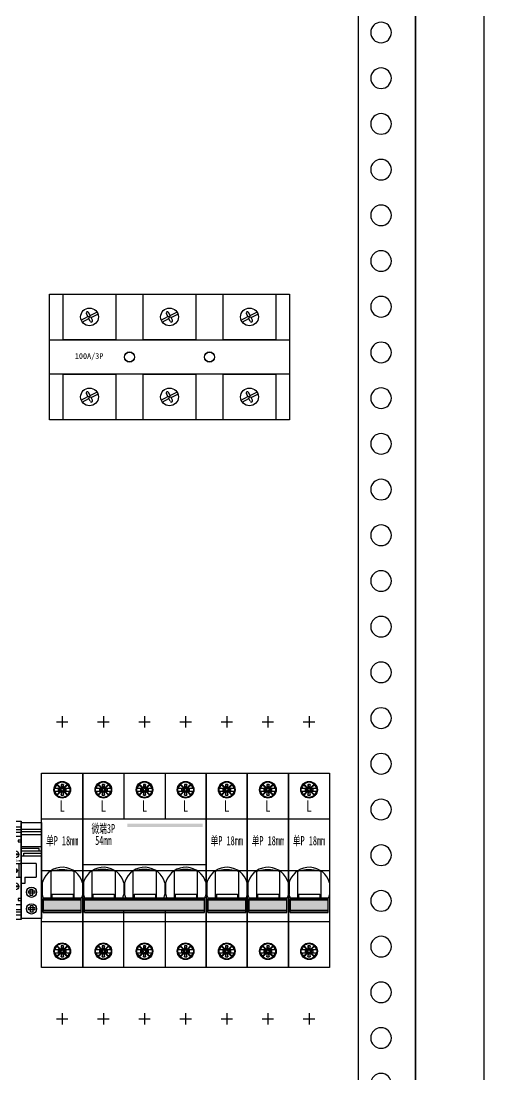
# Model space of a CAD drawing. Extents: x 1603104 to 1603704, y 397894 to 400094.
# Drawn here: x 1603501.7 to 1603704.3, y 398992.5 to 399453.6 of the extents above; entities that cross this region are included whole.
import ezdxf
from ezdxf.enums import TextEntityAlignment as Align

# ---------------------------------------------------------------- set-up
doc = ezdxf.new("R2010")
doc.units = 0
doc.header["$MEASUREMENT"] = 0
for name, color, linetype in [('LY-JS-BJ', 7, 'Continuous'), ('LY-JS-YQJ', 7, 'Continuous'), ('布置图', 20, 'Continuous')]:
    doc.layers.add(name, color=color, linetype=linetype)
doc.layers.add('LY-二次控制图', color=7, linetype='Continuous', lineweight=18)
doc.styles.add('LY-SJ-元器件', font='', dxfattribs={"width": 0.6, "height": 4})
doc.styles.get('LY-SJ-元器件').set_extended_font_data('SimSun')

# ---------------------------------------------------------------- blocks, each defined once
blk = doc.blocks.new('微端1P-18mm-2022.1')
h = blk.add_hatch(color=0)
h.dxf.hatch_style = 1
h.paths.add_polyline_path([(17.3, -17.47), (17.3, -12.97), (0.7, -12.97), (0.7, -17.47)])
at = {"color": 1}
for p, q in [((6.5, 65), (11.5, 65)), ((9, 67.5), (9, 62.5)), ((0, 0), (18, 0)), ((9, -62.5), (9, -67.5)), ((6.5, -65), (11.5, -65))]:
    blk.add_line(p, q, dxfattribs=at)
at = {"color": 0}
for p, q in [((0, -42.5), (0, 42.5)), ((0, 42.5), (18, 42.5)), ((18, 42.5), (18, -42.5)), ((0, 22.5), (18, 22.5)), ((18, -22.5), (0, -22.5)), ((18, -42.5), (0, -42.5))]:
    blk.add_line(p, q, dxfattribs=at)
at = {"color": 0, "linetype": 'Continuous', "lineweight": 25}
for p, q in [((6.7, 37.82), (6.49, 37.61)), ((6.49, 37.61), (6.6, 37.5)), ((6.6, 37.5), (8.15, 35.95)), ((6.81, 37.71), (6.7, 37.82)), ((8.39, 36.13), (6.81, 37.71)), ((8.5, 37.66), (8.85, 36.31)), ((8.5, 37.66), (8.5, 36.46)), ((9.5, 37.66), (8.5, 37.66)), ((9.5, 37.66), (9.15, 36.31)), ((9.5, 36.46), (9.5, 37.66)), ((11.19, 37.71), (9.61, 36.13)), ((9.85, 35.95), (11.4, 37.5)), ((11.3, 37.82), (11.19, 37.71)), ((11.51, 37.61), (11.3, 37.82)), ((11.4, 37.5), (11.51, 37.61)), ((5.58, 34.71), (7.95, 34.71)), ((7.95, 35.91), (5.59, 35.91)), ((6.6, 33.12), (6.49, 33.01)), ((6.49, 33.01), (6.7, 32.8)), ((8.15, 34.67), (6.6, 33.12)), ((6.7, 32.8), (6.81, 32.91)), ((6.81, 32.91), (8.39, 34.49)), ((7.25, 35.91), (7.25, 34.71)), ((7.25, 35.91), (8, 35.46)), ((7.25, 34.71), (8, 35.16)), ((8, 35.46), (8, 35.16)), ((8.25, 35.46), (8, 35.46)), ((8, 35.16), (8.25, 35.16)), ((8.5, 36.46), (8.85, 35.96)), ((8.5, 34.16), (8.85, 34.65)), ((8.5, 32.96), (8.85, 34.31)), ((8.5, 34.16), (8.5, 32.96)), ((8.5, 32.96), (9.5, 32.96)), ((9.15, 36.31), (8.85, 36.31)), ((8.85, 36.31), (8.85, 35.96)), ((8.85, 34.65), (8.85, 34.31)), ((8.85, 34.31), (9.15, 34.31)), ((9.5, 36.46), (9.15, 35.96)), ((9.15, 35.96), (9.15, 36.31)), ((9.15, 34.31), (9.15, 34.66)), ((9.5, 34.16), (9.15, 34.66)), ((9.15, 34.31), (9.5, 32.96)), ((9.5, 32.96), (9.5, 34.16)), ((9.61, 34.49), (11.19, 32.91)), ((10, 35.46), (9.75, 35.46)), ((9.75, 35.16), (10, 35.16)), ((11.4, 33.12), (9.85, 34.67)), ((10.75, 35.91), (10, 35.46)), ((10, 35.16), (10, 35.46)), ((10.75, 34.71), (10, 35.16)), ((12.42, 35.91), (10.05, 35.91)), ((10.05, 34.71), (12.41, 34.71)), ((10.75, 34.71), (10.75, 35.91)), ((11.19, 32.91), (11.3, 32.8)), ((11.3, 32.8), (11.51, 33.01)), ((11.51, 33.01), (11.4, 33.12)), ((9, 31.81), (9, 32.06)), ((4.1, -12.22), (4.1, -0.35)), ((14.1, -0.35), (14.1, -12.22)), ((0.25, -5.47), (0.25, -10.49)), ((17.95, -5.47), (17.95, -10.49)), ((0.7, -12.22), (0.7, -12.44)), ((17.3, -12.22), (0.7, -12.22)), ((17.3, -12.44), (0.7, -12.44)), ((0.7, -18.44), (0.7, -12.44)), ((17.3, -12.97), (0.7, -12.97)), ((0.7, -12.97), (0.7, -17.47)), ((4.45, -10.38), (13.75, -10.38)), ((4.45, -10.38), (4.45, -12.22)), ((13.75, -10.38), (13.75, -12.22)), ((17.3, -12.44), (17.3, -12.22)), ((17.3, -18.44), (17.3, -12.44)), ((17.3, -17.47), (17.3, -12.97)), ((0.7, -17.47), (17.3, -17.47)), ((0.7, -18.13), (17.3, -18.13)), ((0.7, -18.44), (17.3, -18.44)), ((5.58, -36), (7.95, -36)), ((7.95, -34.8), (5.59, -34.8)), ((6.7, -32.89), (6.49, -33.1)), ((6.49, -33.1), (6.6, -33.21)), ((6.6, -33.21), (8.15, -34.76)), ((8.15, -36.04), (6.6, -37.59)), ((6.81, -33), (6.7, -32.89)), ((8.39, -34.58), (6.81, -33)), ((6.81, -37.8), (8.39, -36.22)), ((7.25, -34.8), (7.25, -36)), ((7.25, -34.8), (8, -35.25)), ((7.25, -36), (8, -35.55)), ((8, -35.25), (8, -35.55)), ((8.25, -35.25), (8, -35.25)), ((8, -35.55), (8.25, -35.55)), ((8.5, -33.05), (8.85, -34.4)), ((8.5, -33.05), (8.5, -34.25)), ((9.5, -33.05), (8.5, -33.05)), ((8.5, -34.25), (8.85, -34.75)), ((8.5, -36.55), (8.85, -36.05)), ((8.5, -37.75), (8.85, -36.4)), ((8.5, -36.55), (8.5, -37.75)), ((9.15, -34.4), (8.85, -34.4)), ((8.85, -34.4), (8.85, -34.75)), ((8.85, -36.05), (8.85, -36.4)), ((8.85, -36.4), (9.15, -36.4)), ((9.5, -33.05), (9.15, -34.4)), ((9.5, -34.25), (9.15, -34.75)), ((9.15, -34.75), (9.15, -34.4)), ((9.15, -36.4), (9.15, -36.05)), ((9.5, -36.55), (9.15, -36.05)), ((9.15, -36.4), (9.5, -37.75)), ((9.5, -34.25), (9.5, -33.05)), ((9.5, -37.75), (9.5, -36.55)), ((11.19, -33), (9.61, -34.58)), ((9.61, -36.22), (11.19, -37.8)), ((10, -35.25), (9.75, -35.25)), ((9.75, -35.55), (10, -35.55)), ((9.85, -34.76), (11.4, -33.21)), ((11.4, -37.59), (9.85, -36.04)), ((10.75, -34.8), (10, -35.25)), ((10, -35.55), (10, -35.25)), ((10.75, -36), (10, -35.55)), ((12.42, -34.8), (10.05, -34.8)), ((10.05, -36), (12.41, -36)), ((10.75, -36), (10.75, -34.8)), ((11.3, -32.89), (11.19, -33)), ((11.51, -33.1), (11.3, -32.89)), ((11.4, -33.21), (11.51, -33.1)), ((6.6, -37.59), (6.49, -37.7)), ((6.49, -37.7), (6.7, -37.91)), ((6.7, -37.91), (6.81, -37.8)), ((8.5, -37.75), (9.5, -37.75)), ((9, -38.9), (9, -38.65)), ((11.19, -37.8), (11.3, -37.91)), ((11.3, -37.91), (11.51, -37.7)), ((11.51, -37.7), (11.4, -37.59))]:
    blk.add_line(p, q, dxfattribs=at)
for points in [[(8.85, 35.96, -0.008657), (8.83, 35.88, -0.023793), (8.8, 35.81, -0.091571), (8.7, 35.65, -0.078411), (8.54, 35.53, -0.073505), (8.41, 35.48, -0.017685), (8.36, 35.47, -0.010456), (8.3, 35.46, -0.005778), (8.25, 35.46)], [(8.25, 35.16, -0.00869), (8.33, 35.15, -0.023887), (8.41, 35.14, -0.086312), (8.57, 35.07, -0.089889), (8.74, 34.92, -0.067544), (8.8, 34.81, -0.017754), (8.82, 34.76, -0.010496), (8.84, 34.71, -0.005799), (8.85, 34.65)], [(9.75, 35.46, -0.008656), (9.67, 35.47, -0.023792), (9.59, 35.48, -0.085963), (9.43, 35.54, -0.089526), (9.26, 35.69, -0.067272), (9.2, 35.81, -0.017683), (9.18, 35.86, -0.010455), (9.16, 35.91, -0.005777), (9.15, 35.96)], [(9.15, 34.66, -0.008657), (9.17, 34.74, -0.023793), (9.2, 34.81, -0.091571), (9.3, 34.96, -0.078412), (9.46, 35.09, -0.073501), (9.59, 35.14, -0.017684), (9.64, 35.15, -0.010456), (9.7, 35.15, -0.005777), (9.75, 35.16)], [(17.95, -5.47, 0.325898), (9.48, 1.36, 0.327549), (0.48, -4.75, 0.019903), (0.25, -5.47)], [(4.1, -0.35, -0.057791), (7.63, 0.35, -0.021426), (9.1, 0.42)], [(9.1, 0.42, -0.062866), (13.22, -0.09, -0.011925), (13.81, -0.26, -0.00278), (14.1, -0.35)], [(0.95, -12.22, -0.004985), (0.8, -11.97, -0.030991), (0.56, -11.44, -0.01067), (0.46, -11.16, -0.005787), (0.39, -10.94, -0.003458), (0.32, -10.72, -0.001919), (0.25, -10.49)], [(17.95, -10.49, -0.002854), (17.85, -10.83, -0.004585), (17.78, -11.05, -0.019111), (17.6, -11.55, -0.037551), (17.32, -12.12, -0.002555), (17.26, -12.22)], [(8.85, -34.75, -0.008657), (8.83, -34.83, -0.023793), (8.8, -34.9, -0.091571), (8.7, -35.05, -0.078411), (8.54, -35.18, -0.073505), (8.41, -35.23, -0.017685), (8.36, -35.24, -0.010456), (8.3, -35.24, -0.005778), (8.25, -35.25)], [(8.25, -35.55, -0.00869), (8.33, -35.56, -0.023887), (8.41, -35.57, -0.086312), (8.57, -35.63, -0.089889), (8.74, -35.79, -0.067544), (8.8, -35.9, -0.017754), (8.82, -35.95, -0.010496), (8.84, -36, -0.005799), (8.85, -36.05)], [(9.75, -35.25, -0.008656), (9.67, -35.24, -0.023792), (9.59, -35.23, -0.085963), (9.43, -35.16, -0.089526), (9.26, -35.01, -0.067272), (9.2, -34.9, -0.017683), (9.18, -34.85, -0.010455), (9.16, -34.8, -0.005777), (9.15, -34.75)], [(9.15, -36.05, -0.008657), (9.17, -35.97, -0.023793), (9.2, -35.9, -0.091571), (9.3, -35.74, -0.078412), (9.46, -35.62, -0.073501), (9.59, -35.57, -0.017684), (9.64, -35.56, -0.010456), (9.7, -35.55, -0.005777), (9.75, -35.55)]]:
    blk.add_lwpolyline(points, format="xyb", dxfattribs=at)
at = {"color": 0}
for centre, radius in [((9, 35.31), 3.64), ((9, 35.31), 3.39), ((9, -35.4), 3.64), ((9, -35.4), 3.39)]:
    blk.add_circle(centre, radius, dxfattribs=at)
at = {"color": 0, "linetype": 'Continuous', "lineweight": 25}
for centre in [(9, 35.31), (9, -35.4)]:
    blk.add_circle(centre, 3.5, dxfattribs=at)
for centre, radius, start, end in [((9, 35.31), 3.25, 137.6454, 169.3613), ((9, 35.31), 3.25, 47.6454, 132.3546), ((9, 35.31), 3.25, 10.6387, 42.3546), ((9, 35.31), 3.25, 190.6387, 222.3546), ((9, 35.31), 3.25, 227.6454, 312.3546), ((7.95, 36.46), 0.552, 270, 360), ((7.95, 34.16), 0.552, 0, 90), ((10.05, 36.46), 0.552, 180, 270), ((10.05, 34.16), 0.552, 90, 180), ((9, 35.31), 3.25, 317.6454, 349.3613), ((9, -35.4), 3.25, 47.6454, 132.3546), ((9, -35.4), 3.25, 137.6454, 169.3613), ((9, -35.4), 3.25, 190.6387, 222.3546), ((7.95, -34.25), 0.552, 270, 360), ((7.95, -36.55), 0.552, 0, 90), ((10.05, -34.25), 0.552, 180, 270), ((10.05, -36.55), 0.552, 90, 180), ((9, -35.4), 3.25, 10.6387, 42.3546), ((9, -35.4), 3.25, 317.6454, 349.3613), ((9, -35.4), 3.25, 227.6454, 312.3546)]:
    blk.add_arc(centre, radius, start, end, dxfattribs=at)
at = {"color": 0, "style": 'LY-SJ-元器件', "width": 0.7}
blk.add_text('L', height=5, dxfattribs=at).set_placement((9, 28.16), align=Align.MIDDLE)
at = {"color": 1, "style": 'LY-SJ-元器件', "width": 0.6}
blk.add_text('单P 18mm', height=4, dxfattribs=at).set_placement((9, 13.08), align=Align.MIDDLE)
blk = doc.blocks.new('A$C05E77896')
at = {"layer": 'LY-JS-YQJ', "color": 3}
for p, q in [((0, 40.53), (5, 40.53)), ((0, 39.46), (5, 39.46)), ((0, 38.23), (5, 38.23)), ((0, 33.93), (0, 32.82)), ((5, 34.71), (3.66, 34.71)), ((3.66, 34.71), (3.66, 33.93)), ((3.66, 33.93), (5, 33.93)), ((5, 33.93), (5, 32.82)), ((0, 24.5), (5, 24.5)), ((4.07, 24.5), (4.07, 18.5)), ((0, 18.5), (5, 18.5)), ((5, 9.17), (3.66, 9.17)), ((3.66, 9.17), (3.66, 8.39)), ((3.66, 8.39), (5, 8.39)), ((0, 4.38), (5, 4.38)), ((0, 3.31), (5, 3.31)), ((0, 2.08), (5, 2.08))]:
    blk.add_line(p, q, dxfattribs=at)
for points in [[(0, 43), (5, 43), (5, 0), (0, 0)], [(0, 36.5), (5, 36.5), (5, 6.5), (0, 6.5)], [(1.47, 28.8), (3.53, 28.8), (3.53, 28.29), (1.47, 28.29)], [(1.47, 14.79), (3.53, 14.79), (3.53, 14.27), (1.47, 14.27)]]:
    blk.add_lwpolyline(points, close=True, dxfattribs=at)
for centre, radius in [((2.5, 28.5), 1.5), ((2.52, 21.42), 0.879), ((2.52, 21.42), 0.879), ((2.52, 21.42), 0.59), ((2.5, 14.5), 1.5)]:
    blk.add_circle(centre, radius, dxfattribs=at)
at = {"layer": 'LY-JS-YQJ', "color": 3, "insert": (0.91, 26.31), "char_height": 1, "width": 2.5692, "attachment_point": 1}
blk.add_mtext('2.5mm', dxfattribs=at)
blk = doc.blocks.new('端子堵头')
at = {"layer": 'LY-JS-YQJ'}
for p, q in [((0, 39.03), (9, 39.03)), ((0, 37.96), (9, 37.96)), ((0, 36.73), (9, 36.73)), ((0, 35), (0, 24)), ((9, 35), (9, 24)), ((9, 34.58), (9, 33.47)), ((0, 31.48), (9, 31.48)), ((7.97, 30.59), (0, 30.59)), ((0, 29.53), (9, 29.53)), ((1.25, 27.32), (1.25, 28.56)), ((1.25, 28.56), (9, 28.56)), ((7.97, 29.53), (7.97, 30.59)), ((0, 27.32), (9, 27.32)), ((6.66, 24), (0, 24)), ((6.66, 24), (6.66, 18)), ((1.59, 15.27), (0, 15.27)), ((1.59, 18), (1.59, 15.27)), ((1.59, 18), (6.66, 18))]:
    blk.add_line(p, q, dxfattribs=at)
for points in [[(0, 42), (9, 42), (9, 0), (0, 0)], [(3.2, 12.05), (6.01, 12.05), (6.01, 10.99), (3.2, 10.99)], [(5.06, 12.84), (5.06, 10.03), (3.99, 10.03), (3.99, 12.84)], [(3.2, 4.76), (6.01, 4.76), (6.01, 3.69), (3.2, 3.69)], [(5.13, 5.6), (5.13, 2.79), (4.06, 2.79), (4.06, 5.6)]]:
    blk.add_lwpolyline(points, close=True, dxfattribs=at)
for centre in [(4.54, 11.43), (4.54, 4.14)]:
    blk.add_circle(centre, 2.23, dxfattribs=at)
blk = doc.blocks.new('A$Ccfe704a4')
for p, q in [((-88.21, -9.81), (-88.87, -8.52)), ((-88.04, -6.11), (-88.04, -6.07)), ((-87.24, -9.32), (-87.9, -8.03)), ((-87.24, -9.32), (-84.33, -7.85)), ((-86.79, -10.22), (-83.88, -8.75)), ((-86.75, -6.15), (-86.75, -6.07)), ((-53.21, -9.81), (-53.87, -8.52)), ((-53.04, -6.11), (-53.04, -6.07)), ((-52.24, -9.32), (-52.9, -8.03)), ((-52.24, -9.32), (-49.33, -7.85)), ((-51.79, -10.22), (-48.88, -8.75)), ((-51.75, -6.15), (-51.75, -6.07)), ((-18.21, -9.81), (-18.87, -8.52)), ((-18.04, -6.11), (-18.04, -6.07)), ((-17.24, -9.32), (-17.9, -8.03)), ((-17.24, -9.32), (-14.33, -7.85)), ((-16.79, -10.22), (-13.88, -8.75)), ((-16.75, -6.15), (-16.75, -6.07)), ((-91.17, -11.31), (-88.21, -9.81)), ((-90.7, -12.2), (-87.76, -10.71)), ((-86.79, -10.22), (-88.21, -9.81)), ((-87.76, -10.71), (-87.24, -9.32)), ((-87.16, -11.89), (-87.76, -10.71)), ((-86.19, -11.4), (-86.79, -10.22)), ((-56.17, -11.31), (-53.21, -9.81)), ((-55.7, -12.2), (-52.76, -10.71)), ((-51.79, -10.22), (-53.21, -9.81)), ((-52.76, -10.71), (-52.24, -9.32)), ((-52.16, -11.89), (-52.76, -10.71)), ((-51.19, -11.4), (-51.79, -10.22)), ((-21.17, -11.31), (-18.21, -9.81)), ((-20.7, -12.2), (-17.76, -10.71)), ((-16.79, -10.22), (-18.21, -9.81)), ((-17.76, -10.71), (-17.24, -9.32)), ((-17.16, -11.89), (-17.76, -10.71)), ((-16.19, -11.4), (-16.79, -10.22)), ((-76, -20), (-64, -20)), ((-88.04, -41.11), (-88.04, -41.07)), ((-86.75, -41.15), (-86.75, -41.07)), ((-53.04, -41.11), (-53.04, -41.07)), ((-51.75, -41.15), (-51.75, -41.07)), ((-18.04, -41.11), (-18.04, -41.07)), ((-16.75, -41.15), (-16.75, -41.07)), ((-91.17, -46.31), (-88.21, -44.81)), ((-90.7, -47.2), (-87.76, -45.71)), ((-88.21, -44.81), (-88.87, -43.52)), ((-86.79, -45.22), (-88.21, -44.81)), ((-87.24, -44.32), (-87.9, -43.03)), ((-87.76, -45.71), (-87.24, -44.32)), ((-87.16, -46.89), (-87.76, -45.71)), ((-87.24, -44.32), (-84.33, -42.85)), ((-86.79, -45.22), (-83.88, -43.75)), ((-86.19, -46.4), (-86.79, -45.22)), ((-56.17, -46.31), (-53.21, -44.81)), ((-55.7, -47.2), (-52.76, -45.71)), ((-53.21, -44.81), (-53.87, -43.52)), ((-51.79, -45.22), (-53.21, -44.81)), ((-52.24, -44.32), (-52.9, -43.03)), ((-52.76, -45.71), (-52.24, -44.32)), ((-52.16, -46.89), (-52.76, -45.71)), ((-52.24, -44.32), (-49.33, -42.85)), ((-51.79, -45.22), (-48.88, -43.75)), ((-51.19, -46.4), (-51.79, -45.22)), ((-21.17, -46.31), (-18.21, -44.81)), ((-20.7, -47.2), (-17.76, -45.71)), ((-18.21, -44.81), (-18.87, -43.52)), ((-16.79, -45.22), (-18.21, -44.81)), ((-17.24, -44.32), (-17.9, -43.03)), ((-17.76, -45.71), (-17.24, -44.32)), ((-17.16, -46.89), (-17.76, -45.71)), ((-17.24, -44.32), (-14.33, -42.85)), ((-16.79, -45.22), (-13.88, -43.75)), ((-16.19, -46.4), (-16.79, -45.22))]:
    blk.add_line(p, q)
for points in [[(-105, 0), (0, 0), (0, -55), (-105, -55)], [(-99, 0), (-76, 0), (-76, -20), (-99, -20)], [(-64, 0), (-41, 0), (-41, -20), (-64, -20)], [(-29, 0), (-6, 0), (-6, -20), (-29, -20)], [(-105, -20), (0, -20), (0, -35), (-105, -35)], [(-99, -35), (-76, -35), (-76, -55), (-99, -55)], [(-64, -35), (-41, -35), (-41, -55), (-64, -55)], [(-29, -35), (-6, -35), (-6, -55), (-29, -55)]]:
    blk.add_lwpolyline(points, close=True)
for centre, radius in [((-87.5, -9.95), 3.88), ((-52.5, -9.95), 3.88), ((-17.5, -9.95), 3.88), ((-70, -27.5), 2.15), ((-35, -27.5), 2.15), ((-87.5, -44.95), 3.88), ((-52.5, -44.95), 3.88), ((-17.5, -44.95), 3.88)]:
    blk.add_circle(centre, radius)
for centre, start, end in [((-88.38, -8.27), 26.8565, 206.8565), ((-53.38, -8.27), 26.8565, 206.8565), ((-18.38, -8.27), 26.8565, 206.8565), ((-86.67, -11.65), 206.8565, 26.8565), ((-51.67, -11.65), 206.8565, 26.8565), ((-16.67, -11.65), 206.8565, 26.8565), ((-88.38, -43.27), 26.8565, 206.8565), ((-53.38, -43.27), 26.8565, 206.8565), ((-18.38, -43.27), 26.8565, 206.8565), ((-86.67, -46.65), 206.8565, 26.8565), ((-51.67, -46.65), 206.8565, 26.8565), ((-16.67, -46.65), 206.8565, 26.8565)]:
    blk.add_arc(centre, 0.545, start, end)
at = {"insert": (-93.93, -25.82), "char_height": 2.5, "width": 3.1179, "attachment_point": 1}
blk.add_mtext('100A/3P', dxfattribs=at)
blk = doc.blocks.new('TC100A 3P')
at = {"color": 6}
for centre in [(35.36, 27.17), (70.36, 27.17)]:
    blk.add_circle(centre, 2.25, dxfattribs=at)
at = {"color": 0}
blk.add_blockref('A$Ccfe704a4', (105.36, 54.67), dxfattribs=at)
blk = doc.blocks.new('微端3P-54mm-2022.1')
h = blk.add_hatch(color=3)
h.dxf.hatch_style = 1
h.paths.add_polyline_path([(52.5, 19), (52.5, 20.5), (19.5, 20.5), (19.5, 19)])
h = blk.add_hatch(color=0)
h.dxf.hatch_style = 1
h.paths.add_polyline_path([(53.3, -17.47), (53.3, -12.97), (0.7, -12.97), (0.7, -17.47)])
at = {"color": 1}
for p, q in [((6.5, 65), (11.5, 65)), ((9, 67.5), (9, 62.5)), ((24.5, 65), (29.5, 65)), ((27, 67.5), (27, 62.5)), ((42.5, 65), (47.5, 65)), ((45, 67.5), (45, 62.5)), ((0, 0), (54, 0)), ((9, -62.5), (9, -67.5)), ((27, -62.5), (27, -67.5)), ((45, -62.5), (45, -67.5)), ((6.5, -65), (11.5, -65)), ((24.5, -65), (29.5, -65)), ((42.5, -65), (47.5, -65))]:
    blk.add_line(p, q, dxfattribs=at)
at = {"color": 0}
for p, q in [((0, -42.5), (0, 42.5)), ((0, 42.5), (54, 42.5)), ((18, 42.5), (18, 22.5)), ((36, 42.5), (36, 22.5)), ((54, 42.5), (54, -42.5)), ((0, 22.5), (54, 22.5)), ((54, 2.5), (0, 2.5)), ((18, -42.5), (18, -17.47)), ((36, -17.47), (36, -42.5)), ((54, -22.5), (0, -22.5)), ((54, -42.5), (0, -42.5))]:
    blk.add_line(p, q, dxfattribs=at)
at = {"color": 0, "linetype": 'Continuous', "lineweight": 25}
for p, q in [((6.7, 37.82), (6.49, 37.61)), ((6.49, 37.61), (6.6, 37.5)), ((6.6, 37.5), (8.15, 35.95)), ((6.81, 37.71), (6.7, 37.82)), ((8.39, 36.13), (6.81, 37.71)), ((8.5, 37.66), (8.5, 36.46)), ((8.5, 37.66), (8.85, 36.31)), ((9.5, 37.66), (8.5, 37.66)), ((9.5, 37.66), (9.15, 36.31)), ((9.5, 36.46), (9.5, 37.66)), ((11.19, 37.71), (9.61, 36.13)), ((9.85, 35.95), (11.4, 37.5)), ((11.3, 37.82), (11.19, 37.71)), ((11.51, 37.61), (11.3, 37.82)), ((11.4, 37.5), (11.51, 37.61)), ((24.7, 37.82), (24.49, 37.61)), ((24.49, 37.61), (24.6, 37.5)), ((24.6, 37.5), (26.15, 35.95)), ((24.81, 37.71), (24.7, 37.82)), ((26.39, 36.13), (24.81, 37.71)), ((27.5, 37.66), (26.5, 37.66)), ((26.5, 37.66), (26.5, 36.46)), ((26.5, 37.66), (26.85, 36.31)), ((27.5, 37.66), (27.15, 36.31)), ((27.5, 36.46), (27.5, 37.66)), ((29.19, 37.71), (27.61, 36.13)), ((27.85, 35.95), (29.4, 37.5)), ((29.3, 37.82), (29.19, 37.71)), ((29.51, 37.61), (29.3, 37.82)), ((29.4, 37.5), (29.51, 37.61)), ((42.7, 37.82), (42.49, 37.61)), ((42.49, 37.61), (42.6, 37.5)), ((42.6, 37.5), (44.15, 35.95)), ((42.81, 37.71), (42.7, 37.82)), ((44.39, 36.13), (42.81, 37.71)), ((44.5, 37.66), (44.85, 36.31)), ((45.5, 37.66), (44.5, 37.66)), ((44.5, 37.66), (44.5, 36.46)), ((45.5, 37.66), (45.15, 36.31)), ((45.5, 36.46), (45.5, 37.66)), ((47.19, 37.71), (45.61, 36.13)), ((45.85, 35.95), (47.4, 37.5)), ((47.3, 37.82), (47.19, 37.71)), ((47.51, 37.61), (47.3, 37.82)), ((47.4, 37.5), (47.51, 37.61)), ((5.58, 34.71), (7.95, 34.71)), ((7.95, 35.91), (5.59, 35.91)), ((6.6, 33.12), (6.49, 33.01)), ((6.49, 33.01), (6.7, 32.8)), ((8.15, 34.67), (6.6, 33.12)), ((6.7, 32.8), (6.81, 32.91)), ((6.81, 32.91), (8.39, 34.49)), ((7.25, 35.91), (7.25, 34.71)), ((7.25, 35.91), (8, 35.46)), ((7.25, 34.71), (8, 35.16)), ((8, 35.46), (8, 35.16)), ((8.25, 35.46), (8, 35.46)), ((8, 35.16), (8.25, 35.16)), ((8.5, 36.46), (8.85, 35.96)), ((8.5, 34.16), (8.85, 34.65)), ((8.5, 32.96), (8.85, 34.31)), ((8.5, 34.16), (8.5, 32.96)), ((8.5, 32.96), (9.5, 32.96)), ((9.15, 36.31), (8.85, 36.31)), ((8.85, 36.31), (8.85, 35.96)), ((8.85, 34.65), (8.85, 34.31)), ((8.85, 34.31), (9.15, 34.31)), ((9.5, 36.46), (9.15, 35.96)), ((9.15, 35.96), (9.15, 36.31)), ((9.5, 34.16), (9.15, 34.66)), ((9.15, 34.31), (9.15, 34.66)), ((9.15, 34.31), (9.5, 32.96)), ((9.5, 32.96), (9.5, 34.16)), ((9.61, 34.49), (11.19, 32.91)), ((10, 35.46), (9.75, 35.46)), ((9.75, 35.16), (10, 35.16)), ((11.4, 33.12), (9.85, 34.67)), ((10.75, 35.91), (10, 35.46)), ((10, 35.16), (10, 35.46)), ((10.75, 34.71), (10, 35.16)), ((12.42, 35.91), (10.05, 35.91)), ((10.05, 34.71), (12.41, 34.71)), ((10.75, 34.71), (10.75, 35.91)), ((11.19, 32.91), (11.3, 32.8)), ((11.3, 32.8), (11.51, 33.01)), ((11.51, 33.01), (11.4, 33.12)), ((23.58, 34.71), (25.95, 34.71)), ((25.95, 35.91), (23.59, 35.91)), ((24.6, 33.12), (24.49, 33.01)), ((24.49, 33.01), (24.7, 32.8)), ((26.15, 34.67), (24.6, 33.12)), ((24.7, 32.8), (24.81, 32.91)), ((24.81, 32.91), (26.39, 34.49)), ((25.25, 35.91), (25.25, 34.71)), ((25.25, 35.91), (26, 35.46)), ((25.25, 34.71), (26, 35.16)), ((26, 35.46), (26, 35.16)), ((26.25, 35.46), (26, 35.46)), ((26, 35.16), (26.25, 35.16)), ((26.5, 36.46), (26.85, 35.96)), ((26.5, 34.16), (26.85, 34.65)), ((26.5, 32.96), (26.85, 34.31)), ((26.5, 34.16), (26.5, 32.96)), ((26.5, 32.96), (27.5, 32.96)), ((26.85, 36.31), (26.85, 35.96)), ((27.15, 36.31), (26.85, 36.31)), ((26.85, 34.65), (26.85, 34.31)), ((26.85, 34.31), (27.15, 34.31)), ((27.5, 36.46), (27.15, 35.96)), ((27.15, 35.96), (27.15, 36.31)), ((27.15, 34.31), (27.15, 34.66)), ((27.5, 34.16), (27.15, 34.66)), ((27.15, 34.31), (27.5, 32.96)), ((27.5, 32.96), (27.5, 34.16)), ((27.61, 34.49), (29.19, 32.91)), ((28, 35.46), (27.75, 35.46)), ((27.75, 35.16), (28, 35.16)), ((29.4, 33.12), (27.85, 34.67)), ((28.75, 35.91), (28, 35.46)), ((28, 35.16), (28, 35.46)), ((28.75, 34.71), (28, 35.16)), ((30.42, 35.91), (28.05, 35.91)), ((28.05, 34.71), (30.41, 34.71)), ((28.75, 34.71), (28.75, 35.91)), ((29.19, 32.91), (29.3, 32.8)), ((29.3, 32.8), (29.51, 33.01)), ((29.51, 33.01), (29.4, 33.12)), ((41.58, 34.71), (43.95, 34.71)), ((43.95, 35.91), (41.59, 35.91)), ((42.6, 33.12), (42.49, 33.01)), ((42.49, 33.01), (42.7, 32.8)), ((44.15, 34.67), (42.6, 33.12)), ((42.7, 32.8), (42.81, 32.91)), ((42.81, 32.91), (44.39, 34.49)), ((43.25, 35.91), (43.25, 34.71)), ((43.25, 35.91), (44, 35.46)), ((43.25, 34.71), (44, 35.16)), ((44, 35.46), (44, 35.16)), ((44.25, 35.46), (44, 35.46)), ((44, 35.16), (44.25, 35.16)), ((44.5, 36.46), (44.85, 35.96)), ((44.5, 34.16), (44.85, 34.65)), ((44.5, 32.96), (44.85, 34.31)), ((44.5, 34.16), (44.5, 32.96)), ((44.5, 32.96), (45.5, 32.96)), ((44.85, 36.31), (44.85, 35.96)), ((45.15, 36.31), (44.85, 36.31)), ((44.85, 34.65), (44.85, 34.31)), ((44.85, 34.31), (45.15, 34.31)), ((45.5, 36.46), (45.15, 35.96)), ((45.15, 35.96), (45.15, 36.31)), ((45.15, 34.31), (45.15, 34.66)), ((45.5, 34.16), (45.15, 34.66)), ((45.15, 34.31), (45.5, 32.96)), ((45.5, 32.96), (45.5, 34.16)), ((45.61, 34.49), (47.19, 32.91)), ((46, 35.46), (45.75, 35.46)), ((45.75, 35.16), (46, 35.16)), ((47.4, 33.12), (45.85, 34.67)), ((46.75, 35.91), (46, 35.46)), ((46, 35.16), (46, 35.46)), ((46.75, 34.71), (46, 35.16)), ((48.42, 35.91), (46.05, 35.91)), ((46.05, 34.71), (48.41, 34.71)), ((46.75, 34.71), (46.75, 35.91)), ((47.19, 32.91), (47.3, 32.8)), ((47.3, 32.8), (47.51, 33.01)), ((47.51, 33.01), (47.4, 33.12)), ((9, 31.81), (9, 32.06)), ((27, 31.81), (27, 32.06)), ((45, 31.81), (45, 32.06)), ((4.1, -12.22), (4.1, -0.35)), ((14.1, -0.35), (14.1, -12.22)), ((22.1, -12.22), (22.1, -0.35)), ((32.1, -0.35), (32.1, -12.22)), ((40.1, -12.22), (40.1, -0.35)), ((50.1, -0.35), (50.1, -12.22)), ((0.25, -5.47), (0.25, -10.49)), ((17.95, -5.47), (17.95, -10.49)), ((18.25, -5.47), (18.25, -10.49)), ((35.95, -5.47), (35.95, -10.49)), ((36.25, -5.47), (36.25, -10.49)), ((53.95, -5.47), (53.95, -10.49)), ((53.3, -12.22), (0.7, -12.22)), ((0.7, -18.44), (0.7, -12.22)), ((53.3, -12.44), (0.7, -12.44)), ((53.3, -12.97), (0.7, -12.97)), ((4.45, -10.38), (4.45, -12.22)), ((4.45, -10.38), (13.75, -10.38)), ((13.75, -10.38), (13.75, -12.22)), ((22.45, -10.38), (22.45, -12.22)), ((22.45, -10.38), (31.75, -10.38)), ((31.75, -10.38), (31.75, -12.22)), ((40.45, -10.38), (40.45, -12.22)), ((40.45, -10.38), (49.75, -10.38)), ((49.75, -10.38), (49.75, -12.22)), ((53.3, -18.44), (53.3, -12.22)), ((0.7, -17.47), (53.3, -17.47)), ((0.7, -18.13), (53.3, -18.13)), ((0.7, -18.44), (53.3, -18.44)), ((5.58, -36), (7.95, -36)), ((7.95, -34.8), (5.59, -34.8)), ((6.7, -32.89), (6.49, -33.1)), ((6.49, -33.1), (6.6, -33.21)), ((6.6, -33.21), (8.15, -34.76)), ((8.15, -36.04), (6.6, -37.59)), ((6.81, -33), (6.7, -32.89)), ((8.39, -34.58), (6.81, -33)), ((6.81, -37.8), (8.39, -36.22)), ((7.25, -34.8), (7.25, -36)), ((7.25, -34.8), (8, -35.25)), ((7.25, -36), (8, -35.55)), ((8, -35.25), (8, -35.55)), ((8.25, -35.25), (8, -35.25)), ((8, -35.55), (8.25, -35.55)), ((8.5, -33.05), (8.85, -34.4)), ((9.5, -33.05), (8.5, -33.05)), ((8.5, -33.05), (8.5, -34.25)), ((8.5, -34.25), (8.85, -34.75)), ((8.5, -36.55), (8.85, -36.05)), ((8.5, -37.75), (8.85, -36.4)), ((8.5, -36.55), (8.5, -37.75)), ((9.15, -34.4), (8.85, -34.4)), ((8.85, -34.4), (8.85, -34.75)), ((8.85, -36.05), (8.85, -36.4)), ((8.85, -36.4), (9.15, -36.4)), ((9.5, -33.05), (9.15, -34.4)), ((9.5, -34.25), (9.15, -34.75)), ((9.15, -34.75), (9.15, -34.4)), ((9.5, -36.55), (9.15, -36.05)), ((9.15, -36.4), (9.15, -36.05)), ((9.15, -36.4), (9.5, -37.75)), ((9.5, -34.25), (9.5, -33.05)), ((9.5, -37.75), (9.5, -36.55)), ((11.19, -33), (9.61, -34.58)), ((9.61, -36.22), (11.19, -37.8)), ((10, -35.25), (9.75, -35.25)), ((9.75, -35.55), (10, -35.55)), ((9.85, -34.76), (11.4, -33.21)), ((11.4, -37.59), (9.85, -36.04)), ((10.75, -34.8), (10, -35.25)), ((10, -35.55), (10, -35.25)), ((10.75, -36), (10, -35.55)), ((12.42, -34.8), (10.05, -34.8)), ((10.05, -36), (12.41, -36)), ((10.75, -36), (10.75, -34.8)), ((11.3, -32.89), (11.19, -33)), ((11.51, -33.1), (11.3, -32.89)), ((11.4, -33.21), (11.51, -33.1)), ((23.58, -36), (25.95, -36)), ((25.95, -34.8), (23.59, -34.8)), ((24.7, -32.89), (24.49, -33.1)), ((24.49, -33.1), (24.6, -33.21)), ((24.6, -33.21), (26.15, -34.76)), ((26.15, -36.04), (24.6, -37.59)), ((24.81, -33), (24.7, -32.89)), ((26.39, -34.58), (24.81, -33)), ((24.81, -37.8), (26.39, -36.22)), ((25.25, -34.8), (25.25, -36)), ((25.25, -34.8), (26, -35.25)), ((25.25, -36), (26, -35.55)), ((26, -35.25), (26, -35.55)), ((26.25, -35.25), (26, -35.25)), ((26, -35.55), (26.25, -35.55)), ((26.5, -33.05), (26.5, -34.25)), ((27.5, -33.05), (26.5, -33.05)), ((26.5, -33.05), (26.85, -34.4)), ((26.5, -34.25), (26.85, -34.75)), ((26.5, -36.55), (26.85, -36.05)), ((26.5, -37.75), (26.85, -36.4)), ((26.5, -36.55), (26.5, -37.75)), ((27.15, -34.4), (26.85, -34.4)), ((26.85, -34.4), (26.85, -34.75)), ((26.85, -36.05), (26.85, -36.4)), ((26.85, -36.4), (27.15, -36.4)), ((27.5, -33.05), (27.15, -34.4)), ((27.5, -34.25), (27.15, -34.75)), ((27.15, -34.75), (27.15, -34.4)), ((27.15, -36.4), (27.15, -36.05)), ((27.5, -36.55), (27.15, -36.05)), ((27.15, -36.4), (27.5, -37.75)), ((27.5, -34.25), (27.5, -33.05)), ((27.5, -37.75), (27.5, -36.55)), ((29.19, -33), (27.61, -34.58)), ((27.61, -36.22), (29.19, -37.8)), ((28, -35.25), (27.75, -35.25)), ((27.75, -35.55), (28, -35.55)), ((27.85, -34.76), (29.4, -33.21)), ((29.4, -37.59), (27.85, -36.04)), ((28.75, -34.8), (28, -35.25)), ((28, -35.55), (28, -35.25)), ((28.75, -36), (28, -35.55)), ((30.42, -34.8), (28.05, -34.8)), ((28.05, -36), (30.41, -36)), ((28.75, -36), (28.75, -34.8)), ((29.3, -32.89), (29.19, -33)), ((29.51, -33.1), (29.3, -32.89)), ((29.4, -33.21), (29.51, -33.1)), ((41.58, -36), (43.95, -36)), ((43.95, -34.8), (41.59, -34.8)), ((42.7, -32.89), (42.49, -33.1)), ((42.49, -33.1), (42.6, -33.21)), ((42.6, -33.21), (44.15, -34.76)), ((44.15, -36.04), (42.6, -37.59)), ((42.81, -33), (42.7, -32.89)), ((44.39, -34.58), (42.81, -33)), ((42.81, -37.8), (44.39, -36.22)), ((43.25, -34.8), (44, -35.25)), ((43.25, -34.8), (43.25, -36)), ((43.25, -36), (44, -35.55)), ((44, -35.25), (44, -35.55)), ((44.25, -35.25), (44, -35.25)), ((44, -35.55), (44.25, -35.55)), ((44.5, -33.05), (44.85, -34.4)), ((45.5, -33.05), (44.5, -33.05)), ((44.5, -33.05), (44.5, -34.25)), ((44.5, -34.25), (44.85, -34.75)), ((44.5, -36.55), (44.85, -36.05)), ((44.5, -37.75), (44.85, -36.4)), ((44.5, -36.55), (44.5, -37.75)), ((44.85, -34.4), (44.85, -34.75)), ((45.15, -34.4), (44.85, -34.4)), ((44.85, -36.05), (44.85, -36.4)), ((44.85, -36.4), (45.15, -36.4)), ((45.5, -33.05), (45.15, -34.4)), ((45.5, -34.25), (45.15, -34.75)), ((45.15, -34.75), (45.15, -34.4)), ((45.15, -36.4), (45.15, -36.05)), ((45.5, -36.55), (45.15, -36.05)), ((45.15, -36.4), (45.5, -37.75)), ((45.5, -34.25), (45.5, -33.05)), ((45.5, -37.75), (45.5, -36.55)), ((47.19, -33), (45.61, -34.58)), ((45.61, -36.22), (47.19, -37.8)), ((46, -35.25), (45.75, -35.25)), ((45.75, -35.55), (46, -35.55)), ((45.85, -34.76), (47.4, -33.21)), ((47.4, -37.59), (45.85, -36.04)), ((46.75, -34.8), (46, -35.25)), ((46, -35.55), (46, -35.25)), ((46.75, -36), (46, -35.55)), ((48.42, -34.8), (46.05, -34.8)), ((46.05, -36), (48.41, -36)), ((46.75, -36), (46.75, -34.8)), ((47.3, -32.89), (47.19, -33)), ((47.51, -33.1), (47.3, -32.89)), ((47.4, -33.21), (47.51, -33.1)), ((6.6, -37.59), (6.49, -37.7)), ((6.49, -37.7), (6.7, -37.91)), ((6.7, -37.91), (6.81, -37.8)), ((8.5, -37.75), (9.5, -37.75)), ((9, -38.9), (9, -38.65)), ((11.19, -37.8), (11.3, -37.91)), ((11.3, -37.91), (11.51, -37.7)), ((11.51, -37.7), (11.4, -37.59)), ((24.6, -37.59), (24.49, -37.7)), ((24.49, -37.7), (24.7, -37.91)), ((24.7, -37.91), (24.81, -37.8)), ((26.5, -37.75), (27.5, -37.75)), ((27, -38.9), (27, -38.65)), ((29.19, -37.8), (29.3, -37.91)), ((29.3, -37.91), (29.51, -37.7)), ((29.51, -37.7), (29.4, -37.59)), ((42.6, -37.59), (42.49, -37.7)), ((42.49, -37.7), (42.7, -37.91)), ((42.7, -37.91), (42.81, -37.8)), ((44.5, -37.75), (45.5, -37.75)), ((45, -38.9), (45, -38.65)), ((47.19, -37.8), (47.3, -37.91)), ((47.3, -37.91), (47.51, -37.7)), ((47.51, -37.7), (47.4, -37.59))]:
    blk.add_line(p, q, dxfattribs=at)
at = {"color": 0}
for centre, radius in [((9, 35.31), 3.64), ((9, 35.31), 3.39), ((27, 35.31), 3.64), ((27, 35.31), 3.39), ((45, 35.31), 3.64), ((45, 35.31), 3.39), ((9, -35.4), 3.64), ((9, -35.4), 3.39), ((27, -35.4), 3.64), ((27, -35.4), 3.39), ((45, -35.4), 3.64), ((45, -35.4), 3.39)]:
    blk.add_circle(centre, radius, dxfattribs=at)
at = {"color": 0, "linetype": 'Continuous', "lineweight": 25}
for centre in [(9, 35.31), (27, 35.31), (45, 35.31), (9, -35.4), (27, -35.4), (45, -35.4)]:
    blk.add_circle(centre, 3.5, dxfattribs=at)
for centre, radius, start, end in [((9, 35.31), 3.25, 137.6454, 169.3613), ((9, 35.31), 3.25, 47.6454, 132.3546), ((9, 35.31), 3.25, 10.6387, 42.3546), ((27, 35.31), 3.25, 137.6454, 169.3613), ((27, 35.31), 3.25, 47.6454, 132.3546), ((27, 35.31), 3.25, 10.6387, 42.3546), ((45, 35.31), 3.25, 137.6454, 169.3613), ((45, 35.31), 3.25, 47.6454, 132.3546), ((45, 35.31), 3.25, 10.6387, 42.3546), ((9, 35.31), 3.25, 190.6387, 222.3546), ((9, 35.31), 3.25, 227.6454, 312.3546), ((7.95, 36.46), 0.552, 270, 360), ((7.95, 34.16), 0.552, 0, 90), ((8.06, 37.76), 2.31, 274.6869, 276.011), ((8.06, 32.85), 2.31, 83.234, 85.2255), ((8.18, 36.73), 1.27, 275.7409, 278.1372), ((8.23, 34.32), 0.834, 77.8753, 83.3489), ((8.25, 36.21), 0.747, 278.1332, 282.1859), ((8.31, 35.96), 0.494, 282.0203, 298.836), ((8.3, 34.65), 0.5, 58.0737, 77.8061), ((8.23, 36.09), 0.641, 299.0084, 316.9423), ((8.23, 34.53), 0.636, 37.8376, 58.3835), ((8.33, 36), 0.506, 316.5183, 337.4465), ((8.35, 34.62), 0.49, 22.029, 37.4855), ((8.03, 36.13), 0.834, 337.6013, 343.0532), ((8.11, 34.52), 0.747, 18.1694, 22.2379), ((7.61, 34.36), 1.27, 15.7681, 18.1735), ((6.62, 36.56), 2.31, 342.9388, 344.9228), ((6.61, 34.07), 2.31, 14.7102, 16.0393), ((11.38, 36.56), 2.31, 195.0773, 196.4013), ((11.38, 34.06), 2.31, 162.9388, 164.9228), ((10.39, 36.26), 1.27, 196.1312, 198.5273), ((9.97, 34.49), 0.834, 157.6013, 163.0532), ((9.89, 36.09), 0.747, 198.5233, 202.5755), ((9.65, 35.99), 0.49, 202.3673, 217.7617), ((9.67, 34.62), 0.506, 136.5183, 157.4465), ((9.77, 36.09), 0.636, 218.1132, 238.5766), ((9.77, 34.53), 0.641, 119.0082, 136.9423), ((9.7, 35.97), 0.5, 238.269, 257.922), ((9.69, 34.65), 0.494, 102.021, 118.8359), ((10.05, 36.46), 0.552, 180, 270), ((10.05, 34.16), 0.552, 90, 180), ((9.77, 36.3), 0.834, 257.9903, 263.442), ((9.75, 34.41), 0.747, 98.1342, 102.1867), ((9.82, 33.89), 1.27, 95.7421, 98.1383), ((9.94, 37.76), 2.31, 263.3277, 265.3115), ((9.94, 32.85), 2.31, 94.6881, 96.0122), ((9, 35.31), 3.25, 317.6454, 349.3613), ((27, 35.31), 3.25, 190.6387, 222.3546), ((27, 35.31), 3.25, 227.6454, 312.3546), ((25.95, 36.46), 0.552, 270, 360), ((25.95, 34.16), 0.552, 0, 90), ((26.06, 37.76), 2.31, 274.6869, 276.011), ((26.06, 32.85), 2.31, 83.234, 85.2255), ((26.18, 36.73), 1.27, 275.7409, 278.1372), ((26.23, 34.32), 0.834, 77.8753, 83.3489), ((26.25, 36.21), 0.747, 278.1332, 282.1859), ((26.31, 35.96), 0.494, 282.0203, 298.836), ((26.3, 34.65), 0.5, 58.0737, 77.8061), ((26.23, 36.09), 0.641, 299.0084, 316.9423), ((26.23, 34.53), 0.636, 37.8376, 58.3835), ((26.33, 36), 0.506, 316.5183, 337.4465), ((26.35, 34.62), 0.49, 22.029, 37.4855), ((26.03, 36.13), 0.834, 337.6013, 343.0532), ((26.11, 34.52), 0.747, 18.1694, 22.2379), ((25.61, 34.36), 1.27, 15.7681, 18.1735), ((24.62, 36.56), 2.31, 342.9388, 344.9228), ((24.61, 34.07), 2.31, 14.7102, 16.0393), ((29.38, 36.56), 2.31, 195.0773, 196.4013), ((29.38, 34.06), 2.31, 162.9388, 164.9228), ((28.39, 36.26), 1.27, 196.1312, 198.5273), ((27.97, 34.49), 0.834, 157.6013, 163.0532), ((27.89, 36.09), 0.747, 198.5233, 202.5755), ((27.65, 35.99), 0.49, 202.3673, 217.7617), ((27.67, 34.62), 0.506, 136.5183, 157.4465), ((27.77, 36.09), 0.636, 218.1132, 238.5766), ((27.77, 34.53), 0.641, 119.0082, 136.9423), ((27.7, 35.97), 0.5, 238.269, 257.922), ((27.69, 34.65), 0.494, 102.021, 118.8359), ((28.05, 36.46), 0.552, 180, 270), ((28.05, 34.16), 0.552, 90, 180), ((27.77, 36.3), 0.834, 257.9903, 263.442), ((27.75, 34.41), 0.747, 98.1342, 102.1867), ((27.82, 33.89), 1.27, 95.7421, 98.1383), ((27.94, 37.76), 2.31, 263.3277, 265.3115), ((27.94, 32.85), 2.31, 94.6881, 96.0122), ((27, 35.31), 3.25, 317.6454, 349.3613), ((45, 35.31), 3.25, 190.6387, 222.3546), ((45, 35.31), 3.25, 227.6454, 312.3546), ((43.95, 36.46), 0.552, 270, 360), ((43.95, 34.16), 0.552, 0, 90), ((44.06, 37.76), 2.31, 274.6869, 276.011), ((44.06, 32.85), 2.31, 83.234, 85.2255), ((44.18, 36.73), 1.27, 275.7409, 278.1372), ((44.23, 34.32), 0.834, 77.8753, 83.3489), ((44.25, 36.21), 0.747, 278.1332, 282.1859), ((44.31, 35.96), 0.494, 282.0203, 298.836), ((44.3, 34.65), 0.5, 58.0737, 77.8061), ((44.23, 36.09), 0.641, 299.0084, 316.9423), ((44.23, 34.53), 0.636, 37.8376, 58.3835), ((44.33, 36), 0.506, 316.5183, 337.4465), ((44.35, 34.62), 0.49, 22.029, 37.4855), ((44.03, 36.13), 0.834, 337.6013, 343.0532), ((44.11, 34.52), 0.747, 18.1694, 22.2379), ((43.61, 34.36), 1.27, 15.7681, 18.1735), ((42.62, 36.56), 2.31, 342.9388, 344.9228), ((42.61, 34.07), 2.31, 14.7102, 16.0393), ((47.38, 36.56), 2.31, 195.0773, 196.4013), ((47.38, 34.06), 2.31, 162.9388, 164.9228), ((46.39, 36.26), 1.27, 196.1312, 198.5273), ((45.97, 34.49), 0.834, 157.6013, 163.0532), ((45.89, 36.09), 0.747, 198.5233, 202.5755), ((45.65, 35.99), 0.49, 202.3673, 217.7617), ((45.67, 34.62), 0.506, 136.5183, 157.4465), ((45.77, 36.09), 0.636, 218.1132, 238.5766), ((45.77, 34.53), 0.641, 119.0082, 136.9423), ((45.7, 35.97), 0.5, 238.269, 257.922), ((45.69, 34.65), 0.494, 102.021, 118.8359), ((46.05, 36.46), 0.552, 180, 270), ((46.05, 34.16), 0.552, 90, 180), ((45.77, 36.3), 0.834, 257.9903, 263.442), ((45.75, 34.41), 0.747, 98.1342, 102.1867), ((45.82, 33.89), 1.27, 95.7421, 98.1383), ((45.94, 37.76), 2.31, 263.3277, 265.3115), ((45.94, 32.85), 2.31, 94.6881, 96.0122), ((45, 35.31), 3.25, 317.6454, 349.3613), ((9.14, -7.83), 9.19, 87.8849, 160.4296), ((8.91, -15.23), 15.64, 94.6966, 107.9265), ((9.1, -16.72), 17.13, 89.9904, 94.9002), ((9.13, -16.15), 16.57, 75.7297, 90.1184), ((9.04, -7.86), 9.23, 15.0474, 87.2502), ((27.14, -7.83), 9.19, 87.8849, 160.4296), ((26.91, -15.23), 15.64, 94.6966, 107.9265), ((27.1, -16.72), 17.13, 89.9904, 94.9002), ((27.13, -16.15), 16.57, 75.7297, 90.1184), ((27.04, -7.86), 9.23, 15.0474, 87.2502), ((45.14, -7.83), 9.19, 87.8849, 160.4296), ((44.91, -15.23), 15.64, 94.6966, 107.9265), ((45.1, -16.72), 17.13, 89.9904, 94.9002), ((45.13, -16.15), 16.57, 75.7297, 90.1184), ((45.04, -7.86), 9.23, 15.0474, 87.2502), ((10, -12.56), 12.88, 72.7867, 75.5196), ((5.82, -26.43), 27.36, 72.3845, 73.0215), ((28, -12.56), 12.88, 72.7867, 75.5196), ((23.82, -26.43), 27.36, 72.3845, 73.0215), ((46, -12.56), 12.88, 72.7867, 75.5196), ((41.82, -26.43), 27.36, 72.3845, 73.0215), ((9.37, -7.98), 9.46, 160.057, 164.6179), ((27.37, -7.98), 9.46, 160.057, 164.6179), ((45.37, -7.98), 9.46, 160.057, 164.6179), ((29.64, -1.83), 30.64, 196.4297, 196.8694), ((16.57, -5.82), 16.98, 196.781, 197.5735), ((10.04, -7.88), 10.13, 197.5731, 198.8992), ((6.94, -8.95), 6.85, 198.859, 201.3043), ((4.95, -9.74), 4.71, 201.1482, 208.2485), ((13.72, -5.01), 14.67, 208.3279, 209.4703), ((7.43, -6.37), 11.43, 329.2292, 329.8147), ((13.65, -9.95), 4.27, 329.3774, 337.9794), ((11.23, -8.97), 6.88, 337.958, 342.3373), ((5.6, -7.13), 12.8, 342.1258, 343.1767), ((-11.74, -1.89), 30.91, 343.1981, 343.8522), ((47.64, -1.83), 30.64, 196.4297, 196.8694), ((34.57, -5.82), 16.98, 196.781, 197.5735), ((28.04, -7.88), 10.13, 197.5731, 198.8992), ((24.94, -8.95), 6.85, 198.859, 201.3043), ((22.95, -9.74), 4.71, 201.1482, 208.2485), ((31.72, -5.01), 14.67, 208.3279, 209.4703), ((25.43, -6.37), 11.43, 329.2292, 329.8147), ((31.65, -9.95), 4.27, 329.3774, 337.9794), ((29.23, -8.97), 6.88, 337.958, 342.3373), ((23.6, -7.13), 12.8, 342.1258, 343.1767), ((6.26, -1.89), 30.91, 343.1981, 343.8522), ((65.64, -1.83), 30.64, 196.4297, 196.8694), ((52.57, -5.82), 16.98, 196.781, 197.5735), ((46.04, -7.88), 10.13, 197.5731, 198.8992), ((42.94, -8.95), 6.85, 198.859, 201.3043), ((40.95, -9.74), 4.71, 201.1482, 208.2485), ((49.72, -5.01), 14.67, 208.3279, 209.4703), ((43.43, -6.37), 11.43, 329.2292, 329.8147), ((49.65, -9.95), 4.27, 329.3774, 337.9794), ((47.23, -8.97), 6.88, 337.958, 342.3373), ((41.6, -7.13), 12.8, 342.1258, 343.1767), ((24.26, -1.89), 30.91, 343.1981, 343.8522), ((9, -35.4), 3.25, 47.6454, 132.3546), ((27, -35.4), 3.25, 47.6454, 132.3546), ((45, -35.4), 3.25, 47.6454, 132.3546), ((9, -35.4), 3.25, 137.6454, 169.3613), ((9, -35.4), 3.25, 190.6387, 222.3546), ((7.95, -34.25), 0.552, 270, 360), ((7.95, -36.55), 0.552, 0, 90), ((8.06, -32.94), 2.31, 274.6869, 276.011), ((8.06, -37.85), 2.31, 83.234, 85.2255), ((8.18, -33.98), 1.27, 275.7409, 278.1372), ((8.23, -36.39), 0.834, 77.8753, 83.3489), ((8.25, -34.5), 0.747, 278.1332, 282.1859), ((8.31, -34.74), 0.494, 282.0203, 298.836), ((8.3, -36.06), 0.5, 58.0737, 77.8061), ((8.23, -34.62), 0.641, 299.0084, 316.9423), ((8.23, -36.18), 0.636, 37.8376, 58.3835), ((8.33, -34.71), 0.506, 316.5183, 337.4465), ((8.35, -36.08), 0.49, 22.029, 37.4855), ((8.03, -34.58), 0.834, 337.6013, 343.0532), ((8.11, -36.18), 0.747, 18.1694, 22.2379), ((7.61, -36.35), 1.27, 15.7681, 18.1735), ((6.62, -34.15), 2.31, 342.9388, 344.9228), ((6.61, -36.64), 2.31, 14.7102, 16.0393), ((11.38, -34.15), 2.31, 195.0773, 196.4013), ((11.38, -36.65), 2.31, 162.9388, 164.9228), ((10.39, -34.45), 1.27, 196.1312, 198.5273), ((9.97, -36.21), 0.834, 157.6013, 163.0532), ((9.89, -34.61), 0.747, 198.5233, 202.5755), ((9.65, -34.71), 0.49, 202.3673, 217.7617), ((9.67, -36.09), 0.506, 136.5183, 157.4465), ((9.77, -34.62), 0.636, 218.1132, 238.5766), ((9.77, -36.18), 0.641, 119.0082, 136.9423), ((9.7, -34.74), 0.5, 238.269, 257.922), ((9.69, -36.05), 0.494, 102.021, 118.8359), ((10.05, -34.25), 0.552, 180, 270), ((10.05, -36.55), 0.552, 90, 180), ((9.77, -34.41), 0.834, 257.9903, 263.442), ((9.75, -36.3), 0.747, 98.1342, 102.1867), ((9.82, -36.82), 1.27, 95.7421, 98.1383), ((9.94, -32.94), 2.31, 263.3277, 265.3115), ((9.94, -37.85), 2.31, 94.6881, 96.0122), ((9, -35.4), 3.25, 10.6387, 42.3546), ((9, -35.4), 3.25, 317.6454, 349.3613), ((27, -35.4), 3.25, 137.6454, 169.3613), ((27, -35.4), 3.25, 190.6387, 222.3546), ((25.95, -34.25), 0.552, 270, 360), ((25.95, -36.55), 0.552, 0, 90), ((26.06, -32.94), 2.31, 274.6869, 276.011), ((26.06, -37.85), 2.31, 83.234, 85.2255), ((26.18, -33.98), 1.27, 275.7409, 278.1372), ((26.23, -36.39), 0.834, 77.8753, 83.3489), ((26.25, -34.5), 0.747, 278.1332, 282.1859), ((26.31, -34.74), 0.494, 282.0203, 298.836), ((26.3, -36.06), 0.5, 58.0737, 77.8061), ((26.23, -34.62), 0.641, 299.0084, 316.9423), ((26.23, -36.18), 0.636, 37.8376, 58.3835), ((26.33, -34.71), 0.506, 316.5183, 337.4465), ((26.35, -36.08), 0.49, 22.029, 37.4855), ((26.03, -34.58), 0.834, 337.6013, 343.0532), ((26.11, -36.18), 0.747, 18.1694, 22.2379), ((25.61, -36.35), 1.27, 15.7681, 18.1735), ((24.62, -34.15), 2.31, 342.9388, 344.9228), ((24.61, -36.64), 2.31, 14.7102, 16.0393), ((29.38, -34.15), 2.31, 195.0773, 196.4013), ((29.38, -36.65), 2.31, 162.9388, 164.9228), ((28.39, -34.45), 1.27, 196.1312, 198.5273), ((27.97, -36.21), 0.834, 157.6013, 163.0532), ((27.89, -34.61), 0.747, 198.5233, 202.5755), ((27.65, -34.71), 0.49, 202.3673, 217.7617), ((27.67, -36.09), 0.506, 136.5183, 157.4465), ((27.77, -34.62), 0.636, 218.1132, 238.5766), ((27.77, -36.18), 0.641, 119.0082, 136.9423), ((27.7, -34.74), 0.5, 238.269, 257.922), ((27.69, -36.05), 0.494, 102.021, 118.8359), ((28.05, -34.25), 0.552, 180, 270), ((28.05, -36.55), 0.552, 90, 180), ((27.77, -34.41), 0.834, 257.9903, 263.442), ((27.75, -36.3), 0.747, 98.1342, 102.1867), ((27.82, -36.82), 1.27, 95.7421, 98.1383), ((27.94, -32.94), 2.31, 263.3277, 265.3115), ((27.94, -37.85), 2.31, 94.6881, 96.0122), ((27, -35.4), 3.25, 10.6387, 42.3546), ((27, -35.4), 3.25, 317.6454, 349.3613), ((45, -35.4), 3.25, 137.6454, 169.3613), ((45, -35.4), 3.25, 190.6387, 222.3546), ((43.95, -34.25), 0.552, 270, 360), ((43.95, -36.55), 0.552, 0, 90), ((44.06, -32.94), 2.31, 274.6869, 276.011), ((44.06, -37.85), 2.31, 83.234, 85.2255), ((44.18, -33.98), 1.27, 275.7409, 278.1372), ((44.23, -36.39), 0.834, 77.8753, 83.3489), ((44.25, -34.5), 0.747, 278.1332, 282.1859), ((44.31, -34.74), 0.494, 282.0203, 298.836), ((44.3, -36.06), 0.5, 58.0737, 77.8061), ((44.23, -34.62), 0.641, 299.0084, 316.9423), ((44.23, -36.18), 0.636, 37.8376, 58.3835), ((44.33, -34.71), 0.506, 316.5183, 337.4465), ((44.35, -36.08), 0.49, 22.029, 37.4855), ((44.03, -34.58), 0.834, 337.6013, 343.0532), ((44.11, -36.18), 0.747, 18.1694, 22.2379), ((43.61, -36.35), 1.27, 15.7681, 18.1735), ((42.62, -34.15), 2.31, 342.9388, 344.9228), ((42.61, -36.64), 2.31, 14.7102, 16.0393), ((47.38, -34.15), 2.31, 195.0773, 196.4013), ((47.38, -36.65), 2.31, 162.9388, 164.9228), ((46.39, -34.45), 1.27, 196.1312, 198.5273), ((45.97, -36.21), 0.834, 157.6013, 163.0532), ((45.89, -34.61), 0.747, 198.5233, 202.5755), ((45.65, -34.71), 0.49, 202.3673, 217.7617), ((45.67, -36.09), 0.506, 136.5183, 157.4465), ((45.77, -34.62), 0.636, 218.1132, 238.5766), ((45.77, -36.18), 0.641, 119.0082, 136.9423), ((45.7, -34.74), 0.5, 238.269, 257.922), ((45.69, -36.05), 0.494, 102.021, 118.8359), ((46.05, -34.25), 0.552, 180, 270), ((46.05, -36.55), 0.552, 90, 180), ((45.77, -34.41), 0.834, 257.9903, 263.442), ((45.75, -36.3), 0.747, 98.1342, 102.1867), ((45.82, -36.82), 1.27, 95.7421, 98.1383), ((45.94, -32.94), 2.31, 263.3277, 265.3115), ((45.94, -37.85), 2.31, 94.6881, 96.0122), ((45, -35.4), 3.25, 10.6387, 42.3546), ((45, -35.4), 3.25, 317.6454, 349.3613), ((9, -35.4), 3.25, 227.6454, 312.3546), ((27, -35.4), 3.25, 227.6454, 312.3546), ((45, -35.4), 3.25, 227.6454, 312.3546)]:
    blk.add_arc(centre, radius, start, end, dxfattribs=at)
at = {"color": 0, "style": 'LY-SJ-元器件', "width": 0.7}
for p in [(9, 28.16), (27, 28.16), (45, 28.16)]:
    blk.add_text('L', height=5, dxfattribs=at).set_placement(p, align=Align.MIDDLE)
at = {"color": 1, "style": 'LY-SJ-元器件', "width": 0.6}
for s, p in [('微端3P', (9, 18.37)), ('54mm', (9, 13.08))]:
    blk.add_text(s, height=4, dxfattribs=at).set_placement(p, align=Align.MIDDLE)
blk = doc.blocks.new('*U26')
at = {"layer": 'LY-JS-BJ', "color": 6}
blk.add_circle((0, 0), 4.5, dxfattribs=at)
blk = doc.blocks.new('*U27')
at = {"layer": 'LY-JS-BJ', "color": 0, "linetype": 'ByBlock', "lineweight": -2, "transparency": 16777216}
for p in [(0, -520), (0, -540), (0, -560), (0, -580), (0, -600), (0, -620), (0, -640), (0, -660), (0, -680), (0, -700), (0, -720), (0, -740), (0, -760), (0, -780), (0, -800), (0, -820), (0, -840), (0, -860), (0, -880), (0, -900), (0, -920), (0, -940), (0, -960), (0, -980)]:
    blk.add_blockref('*U26', p, dxfattribs=at)

msp = doc.modelspace()

# ---------------------------------------------------------------- linework, layer by layer
at = {"layer": 'LY-JS-BJ', "color": 6, "ltscale": 50}
msp.add_lwpolyline([(1603674.26, 400038.62), (1603674.26, 397893.62)], dxfattribs=at)
at = {"layer": 'LY-JS-BJ', "color": 6, "lineweight": -3}
msp.add_lwpolyline([(1603649.26, 399978.62), (1603649.26, 397978.62), (1603674.26, 397978.62), (1603674.26, 399978.62)], close=True, dxfattribs=at)
at = {"layer": '布置图', "ltscale": 50}
msp.add_lwpolyline([(1603104.26, 400093.62), (1603704.26, 400093.62), (1603704.26, 397893.62), (1603104.26, 397893.62)], close=True, dxfattribs=at)

# ---------------------------------------------------------------- block references
at = {"color": 0}
msp.add_blockref('TC100A 3P', (1603513.83, 399279.45), dxfattribs=at)
at = {"color": 4}
for name, p in [('微端1P-18mm-2022.1', (1603510.74, 399081.97)), ('微端3P-54mm-2022.1', (1603528.74, 399081.97)), ('微端1P-18mm-2022.1', (1603582.74, 399081.97)), ('微端1P-18mm-2022.1', (1603600.74, 399081.97)), ('微端1P-18mm-2022.1', (1603618.74, 399081.97))]:
    msp.add_blockref(name, p, dxfattribs=at)
at = {"layer": 'LY-JS-BJ', "color": 6, "lineweight": -3, "xscale": -1}
msp.add_blockref('*U27', (1603659.26, 399968.62), dxfattribs=at)
at = {"layer": 'LY-二次控制图', "color": 0, "lineweight": -3}
msp.add_blockref('A$C05E77896', (1603496.74, 399060.47), dxfattribs=at)
at = {"layer": 'LY-二次控制图', "lineweight": -3}
msp.add_blockref('端子堵头', (1603501.74, 399060.97), dxfattribs=at)

doc.saveas('drawing.dxf')
